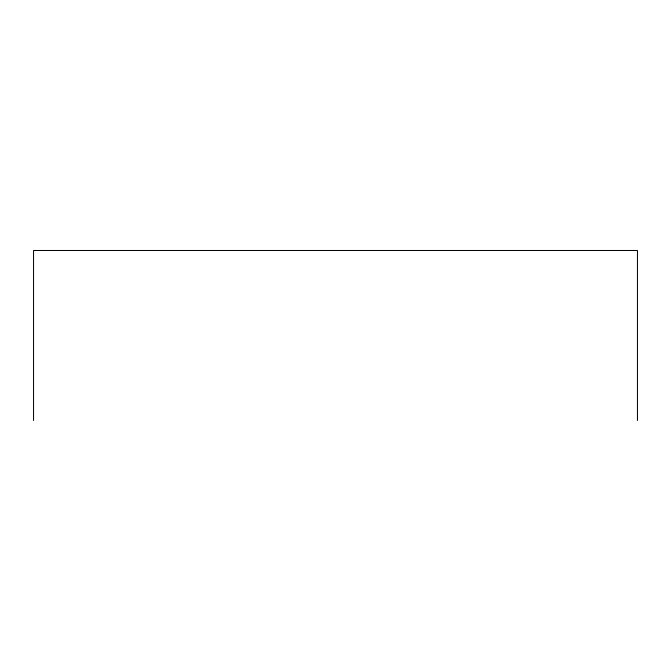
<?xml version="1.0" encoding="UTF-8"?>
<svg xmlns="http://www.w3.org/2000/svg" width="671" height="671" viewBox="0 0 671 671"><rect width="100%" height="100%" fill="white"/><g stroke="black" fill="none" stroke-linecap="round" stroke-linejoin="round"><path stroke-width="1.01" d="M637.45 420.507L637.45 250.493L33.55 250.493L33.55 420.507"/></g></svg>
